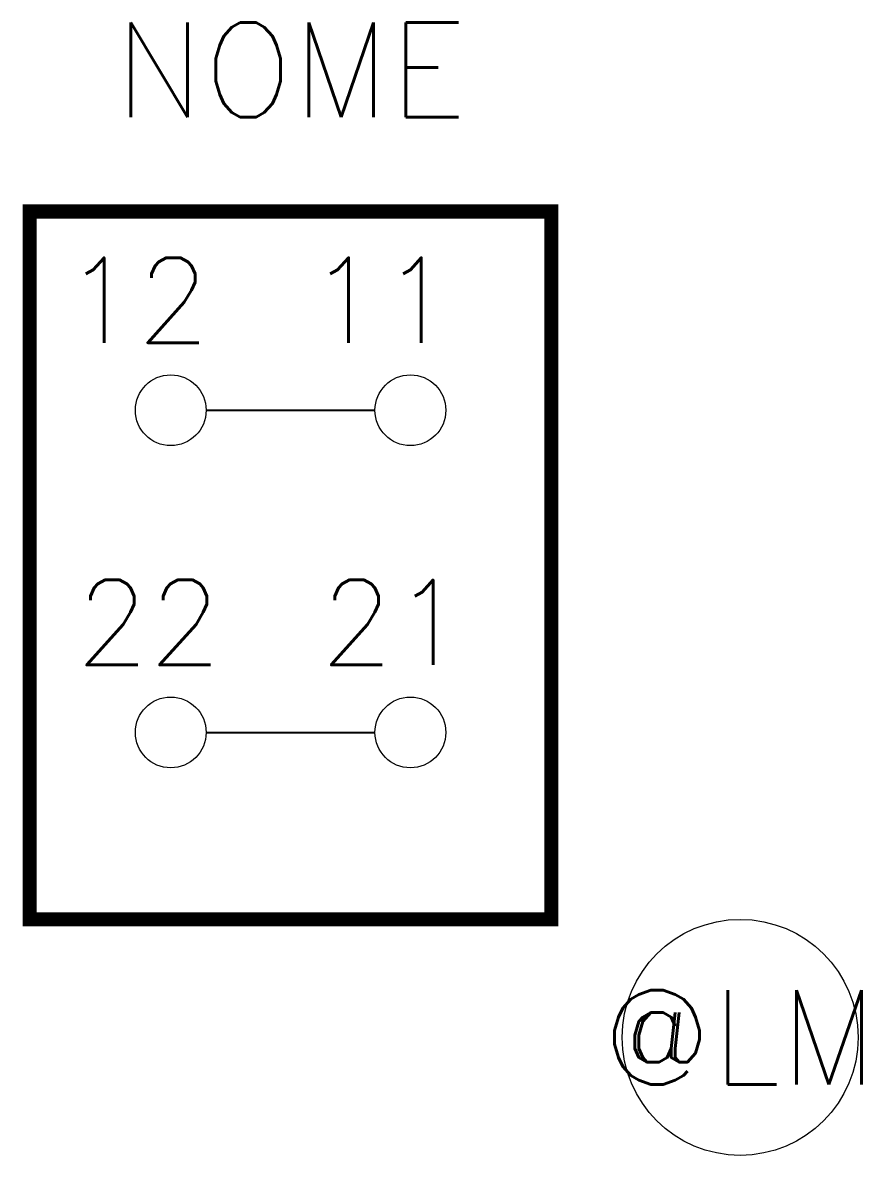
# Model space of a CAD drawing. Header units: millimetres. Extents: x -0.1 to 17.6, y -20 to 4.
import ezdxf
from ezdxf.enums import TextEntityAlignment as Align

# ---------------------------------------------------------------- set-up
doc = ezdxf.new("R2010")
doc.units = ezdxf.units.MM
doc.styles.add('ROMANS', font='romans', dxfattribs={"height": 0.2})

msp = doc.modelspace()

# ---------------------------------------------------------------- linework, layer by layer
at = {"ltscale": 10}
for p, q in [((3.736, -4.204), (7.316, -4.204)), ((3.736, -4.218), (7.316, -4.218)), ((3.736, -11.031), (7.316, -11.031)), ((3.736, -11.045), (7.316, -11.045))]:
    msp.add_line(p, q, dxfattribs=at)
at = {"color": 5, "const_width": 0.3}
msp.add_lwpolyline([(11.054, 0), (11.054, -15), (0, -15), (0, 0)], close=True, dxfattribs=at)
for centre, radius in [((2.988, -4.212), 0.75), ((8.066, -4.212), 0.75), ((2.988, -11.039), 0.75), ((8.066, -11.039), 0.75), ((15.054, -17.5), 2.5)]:
    msp.add_circle(centre, radius)

# ---------------------------------------------------------------- texts
at = {"color": 7, "style": 'ROMANS', "flags": 4}
for tag, text, p in [('NOME', 'NOME', (5.527, 3)), ('@LM', '@LM', (15.05, -17.5))]:
    msp.add_attdef(tag, text=text, height=2, dxfattribs=at).set_placement(p, align=Align.MIDDLE_CENTER)
for tag, text, p in [('12', '12', (0.728, -1.881)), ('22', '22', (0.978, -8.707))]:
    msp.add_attdef(tag, text=text, height=1.8, dxfattribs=at).set_placement(p, align=Align.MIDDLE_LEFT)
for tag, text, p in [('11', '11', (8.992, -1.881)), ('21', '21', (9.242, -8.707))]:
    msp.add_attdef(tag, text=text, height=1.8, dxfattribs=at).set_placement(p, align=Align.MIDDLE_RIGHT)

doc.saveas('drawing.dxf')
